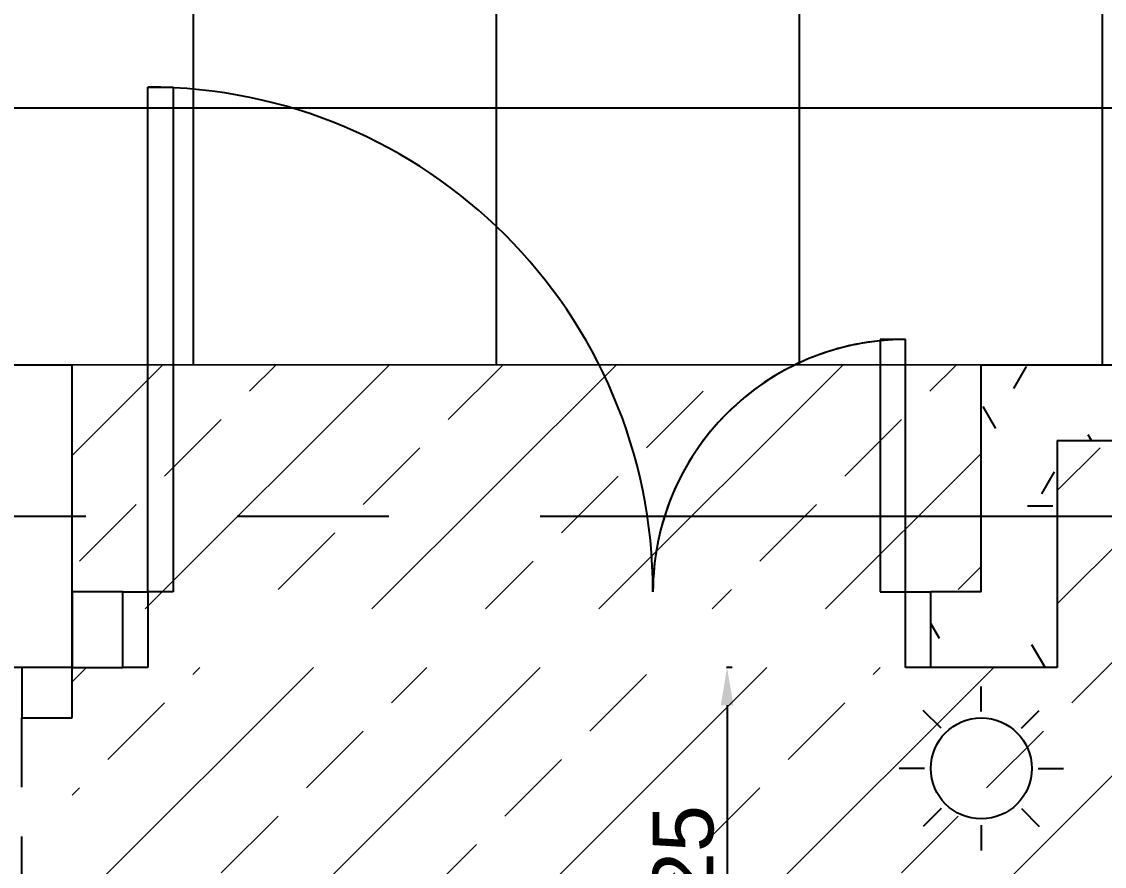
# Model space of a CAD drawing. Header units: millimetres. Extents: x -92759 to 184353, y -15225 to 86714.
# Drawn here: x 72901 to 75045, y 69647 to 71321 of the extents above; entities that cross this region are included whole.
import ezdxf

# ---------------------------------------------------------------- set-up
doc = ezdxf.new("R2010")
doc.units = ezdxf.units.MM
doc.linetypes.add('IDA - Grid Line', pattern=[2100, 1200, -300, 300, -300])
doc.linetypes.add('IDA - Hidden 065', pattern=[322.5, 225, -97.5])
doc.layers.get('Defpoints').update_dxf_attribs({"color": 8})
for name, color, linetype in [('0-1', 9, 'Continuous'), ('A-_DOOR----_E', 8, 'Continuous'), ('A-_WALL----_H-1', 9, 'Continuous'), ('A-_WALLPRTN_E', 8, 'Continuous'), ('A-PATT-CONC', 8, 'Continuous'), ('S-_COLN----_E', 8, 'Continuous')]:
    doc.layers.add(name, color=color, linetype=linetype)
for name, color, linetype, true_color in [('A-_DETA----_E-5', 7, 'IDA - Hidden 065', 0xa5a5a5), ('A-_DETA----_ED-2', 1, 'Continuous', 0xff0000), ('E-_FIREALAM_E-1', 1, 'Continuous', 0xff0000), ('S-_ANOTGRID_E-1', 9, 'IDA - Grid Line', 0x808080)]:
    doc.layers.add(name, color=color, linetype=linetype, true_color=true_color)
doc.layers.add('HFI 9MM FPB', color=94, linetype='Continuous', lineweight=5)
doc.styles.add('Arial', font='arial.ttf')
doc.dimstyles.new('Home Fibre 02', dxfattribs={"dimscale": 0, "dimtxt": 120, "dimasz": 75, "dimexe": 1.25, "dimexo": 0.625, "dimgap": 25, "dimtad": 1, "dimtoh": 1, "dimdec": 0, "dimtxsty": 'Arial', "dimcen": 2.5, "dimadec": 0, "dimazin": 0, "dimtfac": 1, "dimtdec": 0, "dimtmove": 0, "dimatfit": 3, "dimfxl": 3, "dimarcsym": 0})
pattern_1 = [(0, (-11670.95, 40338.29), (609.6, 152.4), [50.292, -406.908, 50.292, -406.908, -2438.4]), (0, (-11670.95, 40338.29), (609.6, 152.4), [-914.4, 50.292, -864.108, 50.292, -406.908, -1066.8]), (0, (-11670.95, 40338.29), (609.6, 152.4), [-2286, 50.292, -254.508, 50.292, -711.708]), (120, (-11442.35, 40414.49), (-436.7823, 451.729), [50.292, -406.908, 50.292, -406.908, -2438.4]), (120, (-11442.35, 40414.49), (-436.7823, 451.729), [-914.4, 50.292, -864.108, 50.292, -406.908, -1066.8]), (120, (-11442.35, 40414.49), (-436.7823, 451.729), [-2286, 50.292, -254.508, 50.292, -711.708]), (240, (-11366.15, 40719.29), (-172.8177, -604.129), [50.292, -406.908, 50.292, -406.908, -2438.4]), (240, (-11366.15, 40719.29), (-172.8177, -604.129), [-914.4, 50.292, -864.108, 50.292, -406.908, -1066.8]), (240, (-11366.15, 40719.29), (-172.8177, -604.129), [-2286, 50.292, -254.508, 50.292, -711.708])]
pattern_2 = [(45, (-581589.02, -147239), (-224.5064, 224.5064), []), (45, (-581364.5, -147239), (-224.5064, 224.5064), [158.75, -79.375])]

# ---------------------------------------------------------------- blocks, each defined once
blk = doc.blocks.new('IDA - Strobe Light - IDA - Strobe Light-8826107-BLK8_RHH_2ND STOREY PLAN')
at = {"layer": 'A-_DETA----_ED-2'}
for p, q in [((0, 312.5), (0, 362.5)), ((-79.5, 279.5), (-114.9, 314.9)), ((79.5, 279.5), (114.9, 314.9)), ((-112.5, 200), (-162.5, 200)), ((112.5, 200), (162.5, 200)), ((-79.5, 120.5), (-114.9, 85.1)), ((79.5, 120.5), (114.9, 85.1)), ((0, 87.5), (0, 37.5))]:
    blk.add_line(p, q, dxfattribs=at)
blk.add_circle((0, 200), 100, dxfattribs=at)
blk = doc.blocks.new('IDA - F - DoubleUnbalanced - Swing - 1600L X 2200H - TD-02-10538727-BLK8_RHH_2ND STOREY PLAN')
at = {"layer": 'A-_DOOR----_E'}
for p, q in [((-550, 75), (-500, 75)), ((-500, 75), (-500, -75)), ((1000, 75), (1050, 75)), ((1000, -75), (1000, 75)), ((-500, -75), (-550, -75)), ((-500, -75), (-500, -575)), ((-450, -75), (-500, -75)), ((-450, -575), (-450, -75)), ((950, -75), (1000, -75)), ((950, -1075), (950, -75)), ((1000, -75), (1000, -1075)), ((1050, -75), (1000, -75)), ((-500, -575), (-450, -575)), ((1000, -1075), (950, -1075))]:
    blk.add_line(p, q, dxfattribs=at)
for centre, radius, start, end in [((-500, -75), 500, 270, 0), ((-500, -75), 500, 270, 360), ((1000, -75), 1000, 180, 270), ((1000, -75), 1000, 180, 270)]:
    blk.add_arc(centre, radius, start, end, dxfattribs=at)
blk = doc.blocks.new('IDA - F - Multi - Fold - FL - IDA - F - Multi - Fold - 8400L x 3000H-9618926-BLK8_RHH_2ND STOREY PLAN')
at = {"layer": 'A-_DOOR----_E'}
for p, q in [((-4100, 50), (-4200, 50)), ((-4100, -50), (-4100, 50)), ((-4200, -50), (-4100, -50))]:
    blk.add_line(p, q, dxfattribs=at)
blk = doc.blocks.new('A$C3019c3af')
at = {"layer": 'A-_WALL----_H-1'}
h = blk.add_hatch(dxfattribs=at)
h.set_pattern_fill('FP_8', color=256, style=0, pattern_type=2)
h.set_pattern_definition(pattern_1)
h.paths.add_polyline_path([(-7750, 37450), (-7750, 37900), (-7900, 37900), (-7900, 37450)])
h = blk.add_hatch(dxfattribs=at)
h.set_pattern_fill('FP_8', color=256, style=0, pattern_type=2)
h.set_pattern_definition(pattern_1)
h.paths.add_polyline_path([(-1850, 37750), (-1850, 37900), (-3300, 37900), (-3300, 37750), (-2000, 37750)])
h.paths.add_polyline_path([(-7750, 37750), (-3900, 37750), (-3900, 37900), (-7750, 37900)])
h = blk.add_hatch(dxfattribs=at)
h.set_pattern_fill('FP_8', color=256, style=0, pattern_type=2)
h.set_pattern_definition(pattern_1)
h.paths.add_polyline_path([(-10300, 37300), (-10300, 37450), (-10400, 37450), (-10400, 37300)])
h.paths.add_polyline_path([(-9600, 37300), (-9600, 37450), (-9700, 37450), (-9700, 37300)])
h.paths.add_polyline_path([(-7750, 37300), (-7750, 37450), (-8000, 37450), (-8000, 37300)])
h.paths.add_polyline_path([(-12000, 37300), (-12000, 37450), (-12100, 37450), (-12100, 37300)])
at = {"layer": 'S-_COLN----_E'}
h = blk.add_hatch(dxfattribs=at)
h.set_pattern_fill('FP_1', color=256, style=0, pattern_type=2)
h.set_pattern_definition([(50, (-11670.95, 40338.3), (1093.1, -95.63), [114.3, -1257.3]), (355, (-11671, 40338.3), (-211.46, 1146.34), [91.44, -1005.84]), (100.45, (-11579.9, 40330.3), (881.66, 1050.7), [97.14, -1068.54]), (46.184, (-11671, 40643.1), (1626.47, -252.26), [171.45, -1885.95]), (96.636, (-11535.4, 40622), (1424.4, 1484.57), [145.7, -1602.8]), (351.184, (-11671, 40643.1), (1424.4, 1484.55), [137.16, -1508.76]), (21, (-11518.55, 40566.9), (909.69, -613.6), [114.3, -1257.3]), (326, (-11518.6, 40566.9), (370.8, 1105.13), [91.44, -1005.84]), (71.45, (-11442.7, 40515.8), (1280.5, 491.53), [97.14, -1068.54]), (37.5, (-11670.95, 40338.3), (18.53, 507.33), [50.29, -943.356, 50.29, -970.79, -1009.65]), (37.5, (-11670.95, 40338.3), (18.53, 507.33), [-2014.73, 50.29, -959.36]), (7.5, (-11670.95, 40338.3), (400.92, 601.08), [50.29, -531.876, 50.29, -920.496, -384.81]), (7.5, (-11670.95, 40338.3), (400.92, 601.08), [-1552.96, 50.29, -334.52]), (327.5, (-12010.8, 40338.3), (813.545, -34.374), [50.29, -330.71, 50.29, -1138.43, -1577.34]), (327.5, (-12010.8, 40338.3), (813.545, -34.374), [-1569.72, 50.29, -1527.05]), (317.5, (-12163.2, 40338.3), (888.78, 152.56), [50.29, -445.01, 50.29, -739.14, -1120.14]), (317.5, (-12163.2, 40338.3), (888.78, 152.56), [-1284.73, 50.3, -1069.85])])
h.paths.add_polyline_path([(-9700, 37300), (-9700, 37900), (-10300, 37900), (-10300, 37300)])
at = {"layer": 'A-_DETA----_E-5'}
blk.add_line((-9800, 29000), (-9800, 37200), dxfattribs=at)
at = {"layer": 'A-_WALLPRTN_E'}
for p, q in [((-7900, 37450), (-7900, 37900)), ((-7900, 37900), (-3900, 37900)), ((-7750, 37750), (-7750, 37300)), ((-7750, 37750), (-3900, 37750)), ((-9600, 37450), (-9700, 37450)), ((-9700, 37450), (-9700, 37300)), ((-9600, 37300), (-9600, 37450)), ((-7900, 37450), (-8000, 37450)), ((-8000, 37300), (-8000, 37450)), ((-9700, 37300), (-9600, 37300)), ((-7750, 37300), (-8000, 37300))]:
    blk.add_line(p, q, dxfattribs=at)
at = {"layer": 'S-_ANOTGRID_E-1'}
blk.add_line((-38173.1, 37600), (13784.7, 37600), dxfattribs=at)
at = {"layer": 'S-_COLN----_E'}
for p, q in [((-10300, 37900), (-9700, 37900)), ((-9700, 37450), (-9700, 37900)), ((-9700, 37300), (-9700, 37450)), ((-9700, 37300), (-10300, 37300))]:
    blk.add_line(p, q, dxfattribs=at)
at = {"layer": 'A-_DOOR----_E'}
for name, p, rotation in [('IDA - F - DoubleUnbalanced - Swing - 1600L X 2200H - TD-02-10538727-BLK8_RHH_2ND STOREY PLAN', (-8550, 37375), 180), ('IDA - F - Multi - Fold - FL - IDA - F - Multi - Fold - 8400L x 3000H-9618926-BLK8_RHH_2ND STOREY PLAN', (-9750, 33100), 270)]:
    blk.add_blockref(name, p, dxfattribs=dict(at, rotation=rotation))
at = {"layer": 'E-_FIREALAM_E-1', "rotation": 180}
blk.add_blockref('IDA - Strobe Light - IDA - Strobe Light-8826107-BLK8_RHH_2ND STOREY PLAN', (-7900, 37300), dxfattribs=at)
blk = doc.blocks.new('*D839')
at = {"layer": 'Defpoints', "color": 0, "transparency": 16777216}
for p in [(-378310.4, -150277.3), (-378321.3, -151102.3), (-378310.4, -151102.3)]:
    blk.add_point(p, dxfattribs=at)
at = {"layer": 'HFI 9MM FPB', "color": 0, "lineweight": -2, "transparency": 16777216}
for p, q in [((-378311, -150277.3), (-378322.6, -150277.3)), ((-378321.3, -150352.3), (-378321.3, -151027.3)), ((-378311, -151102.3), (-378322.6, -151102.3))]:
    blk.add_line(p, q, dxfattribs=at)
at = {"layer": 'HFI 9MM FPB', "color": 0, "transparency": 16777216}
for points in [[(-378333.8, -150352.3), (-378308.8, -150352.3), (-378321.3, -150277.3)], [(-378333.8, -151027.3), (-378308.8, -151027.3), (-378321.3, -151102.3)]]:
    blk.add_solid(points, dxfattribs=at)
at = {"layer": 'HFI 9MM FPB', "color": 0, "transparency": 16777216, "insert": (-378407.6, -150689.8), "char_height": 120, "attachment_point": 5, "rotation": 90, "style": 'Arial'}
blk.add_mtext('825', dxfattribs=at)
blk = doc.blocks.new('RCP_B8L2')
at = {"layer": 'A-PATT-CONC'}
h = blk.add_hatch(dxfattribs=at)
h.set_pattern_fill('ANSI37', color=256, scale=189, angle=45)
h.set_pattern_definition([(90, (-397818.07, -146677.3), (-600.075, 0), []), (180, (-397818.07, -146677.3), (-6e-14, -600.075), [])])
h.paths.add_polyline_path([(-379218.1, -147877.3), (-379218.1, -146077.3), (-378018.1, -146077.3), (-378018.1, -147877.3), (-369818.1, -147877.3), (-369818.1, -149677.3), (-397818.1, -149677.3), (-397818.1, -147877.3), (-397818.1, -146677.3), (-396618.1, -146677.3), (-395418.1, -146677.3), (-395418.1, -147877.3)])
at = {"layer": 'HFI 9MM FPB'}
h = blk.add_hatch(dxfattribs=at)
h.set_pattern_fill('ANSI33', color=256, scale=50)
h.set_pattern_definition([(45, (-381589.02, -647239), (-224.5064, 224.5064), []), (45, (-381364.5, -647239), (-224.5064, 224.5064), [158.75, -79.375])])
h.paths.add_polyline_path([(-397818.1, -145727.3), (-400118.1, -145727.3), (-400118.1, -175677.3), (-397818.1, -175677.3), (-397818.1, -149677.3), (-369818.1, -149677.3), (-369818.1, -175677.3), (-400118.1, -175677.3), (-400118.1, -180477.3), (-377418.1, -180477.3), (-377418.1, -194177.3), (-377868.1, -194177.3), (-377868.1, -197377.3), (-373818.1, -197377.3), (-373818.1, -196977.3), (-373218.1, -196977.3), (-373218.1, -197377.3), (-372328.1, -197377.3), (-372328.1, -187777.3), (-373518.1, -187777.3), (-373518.1, -183977.3), (-369718.1, -183977.3), (-369718.1, -184377.3), (-367302.1, -184377.3), (-367302.1, -183227.3), (-367418.1, -183227.3), (-367418.1, -174577.3), (-365018.1, -174577.3), (-365018.1, -174045.3), (-364918.1, -174045.3), (-364918.1, -173009.3), (-365018.1, -173009.3), (-365018.1, -172877.3), (-367418.1, -172877.3), (-367418.1, -161227.3), (-365818.1, -161227.3), (-365818.1, -161927.3), (-362518.1, -161927.3), (-362518.1, -160193), (-362518.1, -159277.3), (-362718.1, -159277.3), (-362718.1, -157677.3), (-364168.1, -157677.3), (-364168.1, -158127.3), (-364455.6, -158127.3), (-365318.1, -158127.3), (-365318.1, -158827.3), (-366818.1, -158827.3), (-366818.1, -159277.3), (-367418.1, -159277.3), (-367418.1, -145307.3), (-369018.1, -145307.3), (-369018.1, -145557.3), (-369818.1, -145557.3), (-369818.1, -147877.3), (-377418.1, -147877.3), (-377418.1, -145557.7), (-379668.1, -145557.7), (-379668.1, -147877.3), (-394868.1, -147877.3), (-394868.1, -146527.3), (-397818.1, -146527.3)])
h.paths.add_polyline_path([(-399868.1, -146002.3), (-398068.1, -146002.3), (-398068.1, -175402.3), (-399868.1, -175402.3)], flags=16)
h.paths.add_polyline_path([(-379218.1, -147877.3), (-379218.1, -146077.3), (-378018.1, -146077.3), (-378018.1, -147877.3), (-369818.1, -147877.3), (-369818.1, -149677.3), (-397818.1, -149677.3), (-397818.1, -147877.3), (-397818.1, -146677.3), (-396618.1, -146677.3), (-395418.1, -146677.3), (-395418.1, -147877.3)], flags=16)
h.paths.add_polyline_path([(-369518.1, -175677.3), (-367718.1, -175677.3), (-367718.1, -145677.3), (-369518.1, -145677.3)], flags=16)
h.paths.add_polyline_path([(-366468.1, -159177.3), (-366468.1, -160977.3), (-365268.1, -160977.3), (-365268.1, -161577.3), (-362868.1, -161577.3), (-362868.1, -159177.3)], flags=16)
h.paths.add_polyline_path([(-376718.1, -196977.3), (-373718.1, -196977.3), (-373718.1, -187977.3), (-373718.1, -187977.3), (-373718.1, -183777.3), (-367718.1, -183777.3), (-367718.1, -175977.3), (-399518.1, -175977.3), (-399518.1, -180177.3), (-376718.1, -180177.3)], flags=16)
h = blk.add_hatch(dxfattribs=at)
h.set_pattern_fill('ANSI33', color=256, scale=50)
h.set_pattern_definition(pattern_2)
h.paths.add_polyline_path([(-379618.1, -149677.3), (-377818.1, -149677.3), (-377818.1, -150161.3), (-379618.1, -150161.3)])
h = blk.add_hatch(dxfattribs=at)
h.set_pattern_fill('ANSI33', color=256, scale=50)
h.set_pattern_definition(pattern_2)
h.paths.add_polyline_path([(-378761.8, -151102.3), (-375761.8, -151102.3), (-375761.8, -158302.3), (-378761.8, -158302.3)], flags=16)
h.paths.add_polyline_path([(-377668.1, -149827.3), (-374918.1, -149827.3), (-374918.1, -159127.3), (-379618.1, -159127.3), (-379618.1, -150277.3), (-377668.1, -150277.3)])
blk.add_lwpolyline([(-397818.1, -149677.3), (-369818.1, -149677.3), (-369818.1, -175677.3), (-400118.1, -175677.3)], dxfattribs=at)
blk.add_lwpolyline([(-379218.1, -147877.3), (-379218.1, -146077.3), (-378018.1, -146077.3), (-378018.1, -147877.3), (-369818.1, -147877.3), (-369818.1, -149677.3), (-397818.1, -149677.3), (-397818.1, -147877.3), (-397818.1, -146677.3), (-396618.1, -146677.3), (-395418.1, -146677.3), (-395418.1, -147877.3)], close=True, dxfattribs=at)
dim = blk.add_linear_dim(base=(-378321.3, -151102.3), p1=(-378310.4, -150277.3), p2=(-378310.4, -151102.3), angle=90, dimstyle='Home Fibre 02', override={"dimscale": 1}, dxfattribs=at)
dim.commit()
dim.dimension.update_dxf_attribs({"geometry": '*D839', "text_midpoint": (-378407.6, -150689.8)})

msp = doc.modelspace()

# ---------------------------------------------------------------- block references
at = {"layer": '0-1'}
msp.add_blockref('A$C3019c3af', (82701.1, 32741.2), dxfattribs=at)
at = {"layer": 'A-PATT-CONC'}
msp.add_blockref('RCP_B8L2', (452619.1, 220318.5), dxfattribs=at)

doc.saveas('drawing.dxf')
